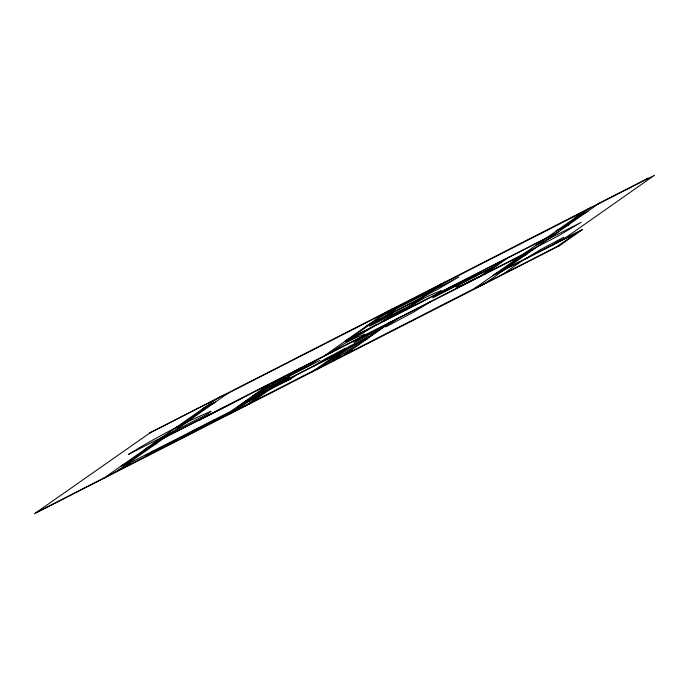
<?xml version="1.0" encoding="UTF-8"?>
<svg xmlns="http://www.w3.org/2000/svg" width="689" height="689" viewBox="0 0 689 689"><rect width="100%" height="100%" fill="white"/><g stroke="black" fill="none" stroke-linecap="round" stroke-linejoin="round"><path stroke-width="1.03" d="M150.357 432.632L34.45 513.753L559.666 245.577L582.42 229.609L494.108 274.696M127.146 462.93L150.46 446.567M181.164 425.01L208.689 405.692M227.732 393.419L219.326 397.131L103.143 478.674L117.655 470.682L227.732 393.419L587.984 209.473L591.033 207.329M123.012 467.952L131.332 462.112L230.936 411.255L269.718 384.049L285.952 377.357L261.398 389.888M200.31 419.601L199.75 419.989L242.27 398.173M221.841 408.491L223.649 407.233M186.986 435.259L194.746 429.815M205.916 425.595L213.685 420.144M263.809 387.063L265.618 385.797M254.715 394.892L263.034 389.052M252.432 398.208L252.777 398.096M265.144 389.569L242.769 405.27L227.31 413.96L149.539 453.663M256.041 396.898L256.876 396.313M259.951 394.857L255.688 397.846L237.274 407.251L241.538 404.262L262.604 393.385L241.942 403.969L246.206 400.972L264.619 391.576L260.356 394.564M244.371 406.57L296.218 370.174M248.462 404.477L300.309 368.081M284.54 379.673L280.035 382.361M284.91 379.406L286.908 378.011L283.971 379.596M294.883 372.663L301.816 367.797M287.726 378.115L289.802 376.892L282.042 380.948M303.703 367.478L304.056 367.366M305.244 366.712L304.607 366.979M308.061 365.928L314.994 361.062M317.353 359.727L309.034 365.566L290.224 375.169M269.382 389.793L290.655 378.933L295.512 375.522M557.16 232.761L345.232 340.977L387.752 311.127M324.226 355.877L346.033 340.564M345.232 340.977L351.252 337.61L392.248 308.836M354.732 335.836L345.956 341.994L363.818 332.529L376.142 324.907M320.015 360.364L288.097 376.659M330.522 353.001C340.874 345.025 352.716 338.445 365.015 334.191L360.631 337.627M376.616 321.057L369.554 326.164L382.559 319.653L392.98 312.703M312.815 366.686L326.207 358.392L345.422 348.203L335.844 354.93M382.455 318.266L382.042 318.568L385.056 316.94L384.643 317.233M385.926 315.95L395.477 309.249M381.465 322.185L391.033 315.467L409.576 306.002M311.394 372.344L338.954 353.001L367.099 338.893M362.225 336.818L353.905 342.657L379.949 329.359L362.207 336.826M341.003 351.941L347.799 347.178L368.891 336.404M394.065 314.873L394.461 314.597M395.615 314.055L395.228 314.279M318.017 368.968L345.568 349.624M398.552 313.753L441.072 283.902M332.529 360.976L340.702 355.231M402.643 311.661L445.163 281.818M405.287 310.308C416.087 302.006 428.455 295.185 441.261 290.749L437.015 294.108M362.095 341.176L372.611 334.509M390.069 322.254L365.781 339.307L367.013 338.936M343.983 355.119L392.696 320.91M398.543 317.93L385.78 326.887L412.78 312.573L430.892 301.412M440.9 292.127L432.58 297.967L494.022 266.591M473.136 277.262L481.456 271.423M478.734 277.322L503.866 259.684M484.057 274.61L509.188 256.963M587.528 209.12L474.402 288.527L483.506 284.462L599.68 202.919M501.764 270.484L520.023 257.669M563.068 227.456L580.715 215.063M503.151 274.093L522.589 260.451M524.57 259.434L540.4 249.685L564.084 237.128L552.94 244.948M646.471 179.373L648.28 178.107L149.702 432.968L217.793 398.199M562.93 239.557L654.55 175.247L597.88 204.185M485.306 283.196L556.97 246.61L576.392 232.977L582.42 229.609M282.189 381.129L281.741 381.361M252.811 397.984L251.683 398.621L253.061 397.949M253.578 397.674L254.542 397.157M249.022 400.869L249.986 400.352M145.612 456.428L154.362 450.356L145.56 456.471L247.101 404.624M395.073 314.227L393.324 315.226L394.711 314.563M303.806 367.375L304.71 366.884M304.245 367.315L305.149 366.824M252.527 398.104L253.431 397.613M252.966 398.035L253.871 397.553M247.971 401.299L248.867 400.817M249.306 400.748L247.118 401.816L248.505 401.144M385.332 313.684L434.182 288.743M381.482 316.389L430.332 291.447M429.686 291.895L458.934 276.961L436.792 289.802L367.461 325.372M575.685 217.44L587.838 211.23M574.643 218.172L586.795 211.962M203.996 407.888L215.459 402.031M202.962 408.611L214.417 402.764M365.661 326.638L423.08 297.321M374.118 322.805L390.482 314.451M556.988 230.557L569.14 224.356M555.954 231.289L568.106 225.079M394.978 314.313L395.581 313.969M394.099 314.907L396.364 313.65L395.262 314.167M351.252 337.61L558.684 231.693M175.437 427.938L186.891 422.081M174.395 428.67L185.849 422.813M436.74 295.047L477.296 274.343M498.069 264.774L458.934 284.755L456.04 287.192L462.302 284.919L479.311 276.539M535.499 245.646L581.223 222.297L558.331 235.853L524.122 253.63M154.999 442.286L535.353 248.066M153.191 443.552L533.553 249.332M304.34 367.22C300.128 369.33 308.448 365.084 304.9 366.832M514.984 260.046L527.137 253.836M145.767 448.763L157.23 442.906M513.942 260.778L526.095 254.568M144.733 449.486L156.188 443.638M252.932 395.805L277.779 383.118M280.492 382.033L282.998 380.75M271.922 387.227L365.825 339.272M270.14 388.475L343.785 350.873M244.905 401.498L269.459 388.958L253.207 395.667M495.684 273.593L507.845 267.384M494.65 274.317L506.803 268.116M253.328 397.708L254.069 397.372M492.583 275.772L576.392 232.977M121.419 465.859L132.874 460.002M336.68 355.86L359.598 344.164M248.772 400.903L249.375 400.559M120.368 466.591L131.832 460.734M247.902 401.498L248.41 401.239M329.178 361.131L352.165 349.383M124.95 465.566L130.307 462.836M117.655 470.682L486.555 282.326M35.974 512.685L104.676 477.606M285.565 379.148L287.012 378.442M290.655 378.933L274.239 386.391M253.621 397.562L254.715 397.036M249.056 400.757L250.159 400.231M262.914 389.121L277.633 383.196M556.97 246.61L559.666 245.577M206.536 424.82L199.638 428.506L206.536 424.82M210.421 422.099L203.522 425.785L210.421 422.099M197.002 429.695L190.104 433.381L197.002 429.695M200.887 426.965L193.988 430.651L200.887 426.965M210.886 411.35L207.966 413.796L128.498 454.378C154.818 438.161 182.533 423.356 210.886 411.35M296.365 371.164L295.529 371.741L302.092 368.236L296.365 371.164M391.877 315.192L383.902 320.781L396.838 314.175L404.813 308.586L391.877 315.192M397.872 312.823L397.036 313.409L403.599 309.895L397.872 312.823"/></g></svg>
